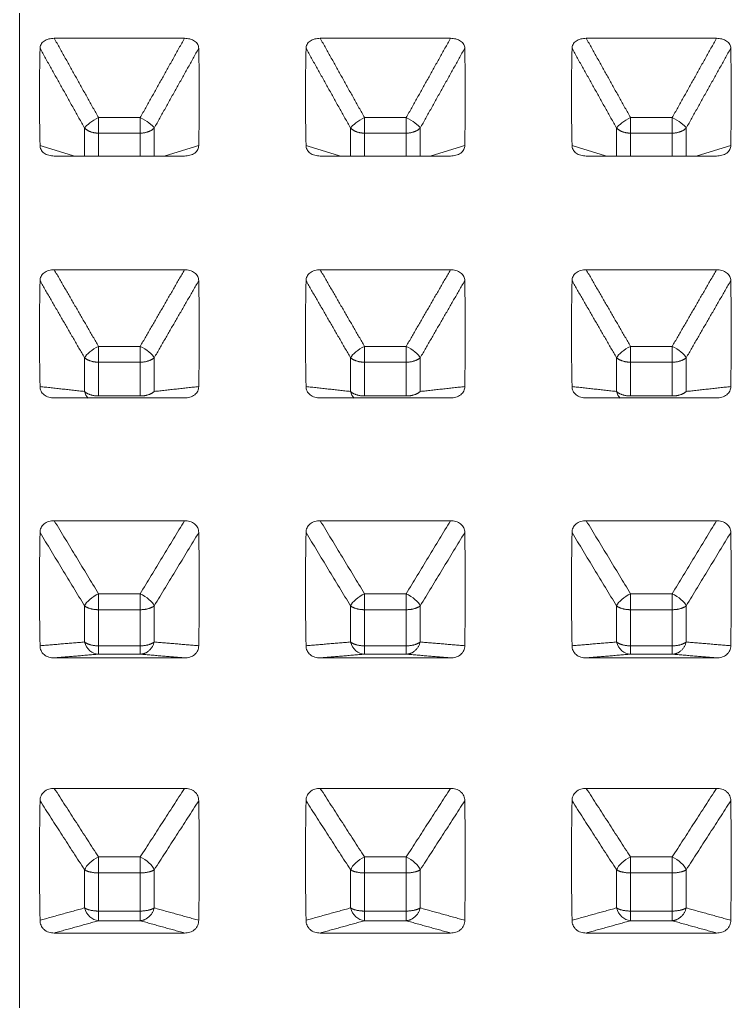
# Model space of a CAD drawing. Extents: x 2752 to 4118, y -1 to 999.
# Drawn here: x 3143.99 to 3148.27, y 531.58 to 537.48 of the extents above; entities that cross this region are included whole.
import ezdxf

# ---------------------------------------------------------------- set-up
doc = ezdxf.new("R2010")
doc.units = 0
doc.header["$LTSCALE"] = 10
doc.header["$MEASUREMENT"] = 0
doc.layers.add('1', color=7, linetype='CONTINUOUS')

msp = doc.modelspace()

# ---------------------------------------------------------------- linework, layer by layer
at = {"layer": '1', "color": 7, "linetype": 'Continuous', "lineweight": 13}
for p, q in [((3144.4655, 536.8014), (3144.7165, 536.8014)), ((3144.4655, 536.6638), (3144.4655, 536.8014)), ((3144.7165, 536.8014), (3144.7165, 536.6638)), ((3146.0655, 536.8014), (3146.3165, 536.8014)), ((3146.0655, 536.6638), (3146.0655, 536.8014)), ((3146.3165, 536.8014), (3146.3165, 536.6638)), ((3147.6655, 536.8014), (3147.9165, 536.8014)), ((3147.6655, 536.6638), (3147.6655, 536.8014)), ((3147.9165, 536.8014), (3147.9165, 536.6638)), ((3144.4655, 535.4242), (3144.7165, 535.4242)), ((3144.4655, 535.2212), (3144.4655, 535.4242)), ((3144.7165, 535.4242), (3144.7165, 535.2212)), ((3146.0655, 535.4242), (3146.3165, 535.4242)), ((3146.0655, 535.2212), (3146.0655, 535.4242)), ((3146.3165, 535.4242), (3146.3165, 535.2212)), ((3147.6655, 535.4242), (3147.9165, 535.4242)), ((3147.6655, 535.2212), (3147.6655, 535.4242)), ((3147.9165, 535.4242), (3147.9165, 535.2212)), ((3144.7165, 535.2212), (3144.4655, 535.2212)), ((3146.3165, 535.2212), (3146.0655, 535.2212)), ((3147.9165, 535.2212), (3147.6655, 535.2212)), ((3144.4655, 533.9363), (3144.7165, 533.9363)), ((3144.4655, 533.7189), (3144.4655, 533.9363)), ((3144.7165, 533.9363), (3144.7165, 533.7189)), ((3146.0655, 533.9363), (3146.3165, 533.9363)), ((3146.0655, 533.7189), (3146.0655, 533.9363)), ((3146.3165, 533.9363), (3146.3165, 533.7189)), ((3147.6655, 533.9363), (3147.9165, 533.9363)), ((3147.6655, 533.7189), (3147.6655, 533.9363)), ((3147.9165, 533.9363), (3147.9165, 533.7189)), ((3144.7165, 533.7189), (3144.4655, 533.7189)), ((3146.3165, 533.7189), (3146.0655, 533.7189)), ((3147.9165, 533.7189), (3147.6655, 533.7189)), ((3144.4655, 532.3539), (3144.7165, 532.3539)), ((3144.4655, 532.1246), (3144.4655, 532.3539)), ((3144.7165, 532.3539), (3144.7165, 532.1246)), ((3146.0655, 532.3539), (3146.3165, 532.3539)), ((3146.0655, 532.1246), (3146.0655, 532.3539)), ((3146.3165, 532.3539), (3146.3165, 532.1246)), ((3147.6655, 532.3539), (3147.9165, 532.3539)), ((3147.6655, 532.1246), (3147.6655, 532.3539)), ((3147.9165, 532.3539), (3147.9165, 532.1246)), ((3144.7165, 532.1246), (3144.4655, 532.1246)), ((3146.3165, 532.1246), (3146.0655, 532.1246)), ((3147.9165, 532.1246), (3147.6655, 532.1246))]:
    msp.add_line(p, q, dxfattribs=at)
at = {"layer": '1', "color": 7, "linetype": 'Continuous', "lineweight": 18}
for centre, major_axis, ratio, start_param, end_param in [((3144.4655, 536.8682), (-0.0873, -0.0488), 0.23381, 4.581732, 5.859514), ((3144.7165, 536.8682), (-0.0873, 0.0488), 0.23381, 3.565264, 4.843046), ((3146.0655, 536.8682), (-0.0873, -0.0488), 0.23381, 4.581732, 5.859514), ((3146.3165, 536.8682), (-0.0873, 0.0488), 0.23381, 3.565264, 4.843046), ((3147.6655, 536.8682), (-0.0873, -0.0488), 0.23381, 4.581732, 5.859514), ((3147.9165, 536.8682), (-0.0873, 0.0488), 0.23381, 3.565264, 4.843046), ((3144.4655, 535.483), (-0.0866, -0.0501), 0.321248, 4.527861, 5.805643), ((3144.7165, 535.483), (-0.0866, 0.0501), 0.321248, 3.619135, 4.896917), ((3146.0655, 535.483), (-0.0866, -0.0501), 0.321248, 4.527861, 5.805643), ((3146.3165, 535.483), (-0.0866, 0.0501), 0.321248, 3.619135, 4.896917), ((3147.6655, 535.483), (-0.0866, -0.0501), 0.321248, 4.527861, 5.805643), ((3147.9165, 535.483), (-0.0866, 0.0501), 0.321248, 3.619135, 4.896917), ((3144.4655, 535.2799), (-0.0109, -0.0994), 0.878815, 5.13081, 5.605786), ((3146.0655, 535.2799), (-0.0109, -0.0994), 0.878815, 5.13081, 5.605786), ((3147.6655, 535.2799), (-0.0109, -0.0994), 0.878815, 5.13081, 5.605786), ((3144.4655, 533.9863), (-0.0855, -0.0519), 0.405166, 4.470567, 5.748349), ((3144.7165, 533.9863), (-0.0855, 0.0519), 0.405166, 3.676429, 4.954211), ((3146.0655, 533.9863), (-0.0855, -0.0519), 0.405166, 4.470567, 5.748349), ((3146.3165, 533.9863), (-0.0855, 0.0519), 0.405166, 3.676429, 4.954211), ((3147.6655, 533.9863), (-0.0855, -0.0519), 0.405166, 4.470567, 5.748349), ((3147.9165, 533.9863), (-0.0855, 0.0519), 0.405166, 3.676429, 4.954211), ((3144.4655, 533.7689), (0.0084, -0.0996), 0.879461, 4.910747, 6.188529), ((3146.0655, 533.7689), (0.0084, -0.0996), 0.879461, 4.910747, 6.188529), ((3147.6655, 533.7689), (0.0084, -0.0996), 0.879461, 4.910747, 6.188529), ((3144.4655, 532.3946), (-0.084, -0.0542), 0.484645, 4.408532, 5.686314), ((3144.7165, 532.3946), (-0.084, 0.0542), 0.484645, 3.738464, 5.016246), ((3146.0655, 532.3946), (-0.084, -0.0542), 0.484645, 4.408532, 5.686314), ((3146.3165, 532.3946), (-0.084, 0.0542), 0.484645, 3.738464, 5.016246), ((3147.6655, 532.3946), (-0.084, -0.0542), 0.484645, 4.408532, 5.686314), ((3147.9165, 532.3946), (-0.084, 0.0542), 0.484645, 3.738464, 5.016246), ((3144.4655, 532.1653), (0.0267, -0.0964), 0.870471, 4.697522, 5.975303), ((3146.0655, 532.1653), (0.0267, -0.0964), 0.870471, 4.697522, 5.975303), ((3147.6655, 532.1653), (0.0267, -0.0964), 0.870471, 4.697522, 5.975303)]:
    msp.add_ellipse(centre, major_axis=major_axis, ratio=ratio, start_param=start_param, end_param=end_param, dxfattribs=at)
for points, degree in [([(3143.991, 542.8122), (3143.991, 525.3122)], 1), ([(3144.9828, 537.3714), (3144.1992, 537.3714)], 1), ([(3146.5828, 537.3714), (3145.7992, 537.3714)], 1), ([(3148.1828, 537.3714), (3147.3992, 537.3714)], 1), ([(3144.1136, 537.3111), (3144.1099, 537.1203), (3144.1099, 536.9255), (3144.1136, 536.7268)], 3), ([(3145.0684, 536.7268), (3145.0722, 536.9255), (3145.0722, 537.1203), (3145.0684, 537.3111)], 3), ([(3145.7136, 537.3111), (3145.7099, 537.1203), (3145.7099, 536.9255), (3145.7136, 536.7268)], 3), ([(3146.6684, 536.7268), (3146.6722, 536.9255), (3146.6722, 537.1203), (3146.6684, 537.3111)], 3), ([(3147.3136, 537.3111), (3147.3099, 537.1203), (3147.3099, 536.9255), (3147.3136, 536.7268)], 3), ([(3148.2684, 536.7268), (3148.2722, 536.9255), (3148.2722, 537.1203), (3148.2684, 537.3111)], 3), ([(3144.8604, 536.6638), (3145.0684, 536.7268)], 1), ([(3146.4604, 536.6638), (3146.6684, 536.7268)], 1), ([(3148.0604, 536.6638), (3148.2684, 536.7268)], 1), ([(3144.1992, 536.6638), (3144.9828, 536.6638)], 1), ([(3145.7992, 536.6638), (3146.5828, 536.6638)], 1), ([(3147.3992, 536.6638), (3148.1828, 536.6638)], 1), ([(3144.9828, 535.9797), (3144.1992, 535.9797)], 1), ([(3146.5828, 535.9797), (3145.7992, 535.9797)], 1), ([(3148.1828, 535.9797), (3147.3992, 535.9797)], 1), ([(3144.1136, 535.9139), (3144.1099, 535.7053), (3144.1099, 535.4932), (3144.1136, 535.2778)], 3), ([(3145.0684, 535.2778), (3145.0722, 535.4932), (3145.0722, 535.7053), (3145.0684, 535.9139)], 3), ([(3145.7136, 535.9139), (3145.7099, 535.7053), (3145.7099, 535.4932), (3145.7136, 535.2778)], 3), ([(3146.6684, 535.2778), (3146.6722, 535.4932), (3146.6722, 535.7053), (3146.6684, 535.9139)], 3), ([(3147.3136, 535.9139), (3147.3099, 535.7053), (3147.3099, 535.4932), (3147.3136, 535.2778)], 3), ([(3148.2684, 535.2778), (3148.2722, 535.4932), (3148.2722, 535.7053), (3148.2684, 535.9139)], 3), ([(3144.8008, 535.2483), (3145.0684, 535.2778)], 1), ([(3146.4008, 535.2483), (3146.6684, 535.2778)], 1), ([(3148.0008, 535.2483), (3148.2684, 535.2778)], 1), ([(3144.1992, 535.2094), (3144.9828, 535.2094)], 1), ([(3145.7992, 535.2094), (3146.5828, 535.2094)], 1), ([(3147.3992, 535.2094), (3148.1828, 535.2094)], 1), ([(3144.9828, 534.4712), (3144.1992, 534.4712)], 1), ([(3146.5828, 534.4712), (3145.7992, 534.4712)], 1), ([(3148.1828, 534.4712), (3147.3992, 534.4712)], 1), ([(3144.1136, 534.4004), (3144.1099, 534.1764), (3144.1099, 533.9494), (3144.1136, 533.7195)], 3), ([(3145.0684, 533.7195), (3145.0722, 533.9494), (3145.0722, 534.1764), (3145.0684, 534.4004)], 3), ([(3145.7136, 534.4004), (3145.7099, 534.1764), (3145.7099, 533.9494), (3145.7136, 533.7195)], 3), ([(3146.6684, 533.7195), (3146.6722, 533.9494), (3146.6722, 534.1764), (3146.6684, 534.4004)], 3), ([(3147.3136, 534.4004), (3147.3099, 534.1764), (3147.3099, 533.9494), (3147.3136, 533.7195)], 3), ([(3148.2684, 533.7195), (3148.2722, 533.9494), (3148.2722, 534.1764), (3148.2684, 534.4004)], 3), ([(3144.8008, 533.7421), (3145.0684, 533.7195)], 1), ([(3146.4008, 533.7421), (3146.6684, 533.7195)], 1), ([(3148.0008, 533.7421), (3148.2684, 533.7195)], 1), ([(3144.4656, 533.669), (3144.1992, 533.6466)], 1), ([(3144.7164, 533.669), (3144.9828, 533.6466)], 1), ([(3146.0656, 533.669), (3145.7992, 533.6466)], 1), ([(3146.3164, 533.669), (3146.5828, 533.6466)], 1), ([(3147.6656, 533.669), (3147.3992, 533.6466)], 1), ([(3147.9164, 533.669), (3148.1828, 533.6466)], 1), ([(3144.1992, 533.6466), (3144.9828, 533.6466)], 1), ([(3145.7992, 533.6466), (3146.5828, 533.6466)], 1), ([(3147.3992, 533.6466), (3148.1828, 533.6466)], 1), ([(3144.9828, 532.8623), (3144.1992, 532.8623)], 1), ([(3146.5828, 532.8623), (3145.7992, 532.8623)], 1), ([(3148.1828, 532.8623), (3147.3992, 532.8623)], 1), ([(3144.1136, 532.7874), (3144.1099, 532.5504), (3144.1099, 532.3109), (3144.1136, 532.0691)], 3), ([(3145.0684, 532.0691), (3145.0722, 532.3109), (3145.0722, 532.5504), (3145.0684, 532.7874)], 3), ([(3145.7136, 532.7874), (3145.7099, 532.5504), (3145.7099, 532.3109), (3145.7136, 532.0691)], 3), ([(3146.6684, 532.0691), (3146.6722, 532.3109), (3146.6722, 532.5504), (3146.6684, 532.7874)], 3), ([(3147.3136, 532.7874), (3147.3099, 532.5504), (3147.3099, 532.3109), (3147.3136, 532.0691)], 3), ([(3148.2684, 532.0691), (3148.2722, 532.3109), (3148.2722, 532.5504), (3148.2684, 532.7874)], 3), ([(3144.8008, 532.1434), (3145.0684, 532.0691)], 1), ([(3146.4008, 532.1434), (3146.6684, 532.0691)], 1), ([(3148.0008, 532.1434), (3148.2684, 532.0691)], 1), ([(3144.4656, 532.0664), (3144.1992, 531.9925)], 1), ([(3144.7164, 532.0664), (3144.9828, 531.9925)], 1), ([(3146.0656, 532.0664), (3145.7992, 531.9925)], 1), ([(3146.3164, 532.0664), (3146.5828, 531.9925)], 1), ([(3147.6656, 532.0664), (3147.3992, 531.9925)], 1), ([(3147.9164, 532.0664), (3148.1828, 531.9925)], 1), ([(3144.1992, 531.9925), (3144.9828, 531.9925)], 1), ([(3145.7992, 531.9925), (3146.5828, 531.9925)], 1), ([(3147.3992, 531.9925), (3148.1828, 531.9925)], 1)]:
    msp.add_open_spline(points, degree=degree, dxfattribs=at)
for points in [[(3144.1136, 537.3111), (3144.1137, 537.3152), (3144.1142, 537.3192), (3144.1163, 537.3272), (3144.1178, 537.3311), (3144.1218, 537.3386), (3144.1244, 537.3422), (3144.1305, 537.3489), (3144.1341, 537.3521), (3144.1421, 537.3577), (3144.1465, 537.3601), (3144.156, 537.3643), (3144.1611, 537.3661), (3144.1716, 537.3688), (3144.177, 537.3698), (3144.188, 537.3711), (3144.1936, 537.3714), (3144.1992, 537.3714)], [(3144.9828, 537.3714), (3144.9884, 537.3714), (3144.994, 537.3711), (3145.0049, 537.3698), (3145.0103, 537.3688), (3145.0209, 537.3661), (3145.0259, 537.3644), (3145.0353, 537.3602), (3145.0398, 537.3577), (3145.0478, 537.3522), (3145.0514, 537.3491), (3145.0575, 537.3424), (3145.0601, 537.3387), (3145.0642, 537.3312), (3145.0657, 537.3273), (3145.0678, 537.3193), (3145.0683, 537.3152), (3145.0684, 537.3111)], [(3145.7136, 537.3111), (3145.7137, 537.3152), (3145.7142, 537.3192), (3145.7163, 537.3272), (3145.7178, 537.3311), (3145.7218, 537.3386), (3145.7244, 537.3422), (3145.7305, 537.3489), (3145.7341, 537.3521), (3145.7421, 537.3577), (3145.7465, 537.3601), (3145.756, 537.3643), (3145.7611, 537.3661), (3145.7716, 537.3688), (3145.777, 537.3698), (3145.788, 537.3711), (3145.7936, 537.3714), (3145.7992, 537.3714)], [(3146.5828, 537.3714), (3146.5884, 537.3714), (3146.594, 537.3711), (3146.6049, 537.3698), (3146.6103, 537.3688), (3146.6209, 537.3661), (3146.6259, 537.3644), (3146.6353, 537.3602), (3146.6398, 537.3577), (3146.6478, 537.3522), (3146.6514, 537.3491), (3146.6575, 537.3424), (3146.6601, 537.3387), (3146.6642, 537.3312), (3146.6657, 537.3273), (3146.6678, 537.3193), (3146.6683, 537.3152), (3146.6684, 537.3111)], [(3147.3136, 537.3111), (3147.3137, 537.3152), (3147.3142, 537.3192), (3147.3163, 537.3272), (3147.3178, 537.3311), (3147.3218, 537.3386), (3147.3244, 537.3422), (3147.3305, 537.3489), (3147.3341, 537.3521), (3147.3421, 537.3577), (3147.3465, 537.3601), (3147.356, 537.3643), (3147.3611, 537.3661), (3147.3716, 537.3688), (3147.377, 537.3698), (3147.388, 537.3711), (3147.3936, 537.3714), (3147.3992, 537.3714)], [(3148.1828, 537.3714), (3148.1884, 537.3714), (3148.194, 537.3711), (3148.2049, 537.3698), (3148.2103, 537.3688), (3148.2209, 537.3661), (3148.2259, 537.3644), (3148.2353, 537.3602), (3148.2398, 537.3577), (3148.2478, 537.3522), (3148.2514, 537.3491), (3148.2575, 537.3424), (3148.2601, 537.3387), (3148.2642, 537.3312), (3148.2657, 537.3273), (3148.2678, 537.3193), (3148.2683, 537.3152), (3148.2684, 537.3111)], [(3144.1992, 536.6638), (3144.1936, 536.6638), (3144.1881, 536.6641), (3144.1771, 536.6655), (3144.1717, 536.6665), (3144.1612, 536.6694), (3144.1562, 536.6712), (3144.1467, 536.6755), (3144.1422, 536.6781), (3144.1342, 536.684), (3144.1307, 536.6872), (3144.1245, 536.6943), (3144.1219, 536.6981), (3144.1178, 536.7059), (3144.1163, 536.71), (3144.1142, 536.7184), (3144.1137, 536.7226), (3144.1136, 536.7268)], [(3145.0684, 536.7268), (3145.0683, 536.7226), (3145.0678, 536.7184), (3145.0658, 536.7101), (3145.0643, 536.706), (3145.0602, 536.6981), (3145.0577, 536.6944), (3145.0516, 536.6874), (3145.0479, 536.6841), (3145.0399, 536.6782), (3145.0355, 536.6757), (3145.026, 536.6712), (3145.0209, 536.6694), (3145.0105, 536.6666), (3145.005, 536.6655), (3144.994, 536.6641), (3144.9884, 536.6638), (3144.9828, 536.6638)], [(3145.7992, 536.6638), (3145.7936, 536.6638), (3145.7881, 536.6641), (3145.7771, 536.6655), (3145.7717, 536.6665), (3145.7612, 536.6694), (3145.7562, 536.6712), (3145.7467, 536.6755), (3145.7422, 536.6781), (3145.7342, 536.684), (3145.7307, 536.6872), (3145.7245, 536.6943), (3145.7219, 536.6981), (3145.7178, 536.7059), (3145.7163, 536.71), (3145.7142, 536.7184), (3145.7137, 536.7226), (3145.7136, 536.7268)], [(3146.6684, 536.7268), (3146.6683, 536.7226), (3146.6678, 536.7184), (3146.6658, 536.7101), (3146.6643, 536.706), (3146.6602, 536.6981), (3146.6577, 536.6944), (3146.6516, 536.6874), (3146.6479, 536.6841), (3146.6399, 536.6782), (3146.6355, 536.6757), (3146.626, 536.6712), (3146.6209, 536.6694), (3146.6105, 536.6666), (3146.605, 536.6655), (3146.594, 536.6641), (3146.5884, 536.6638), (3146.5828, 536.6638)], [(3147.3992, 536.6638), (3147.3936, 536.6638), (3147.3881, 536.6641), (3147.3771, 536.6655), (3147.3717, 536.6665), (3147.3612, 536.6694), (3147.3562, 536.6712), (3147.3467, 536.6755), (3147.3422, 536.6781), (3147.3342, 536.684), (3147.3307, 536.6872), (3147.3245, 536.6943), (3147.3219, 536.6981), (3147.3178, 536.7059), (3147.3163, 536.71), (3147.3142, 536.7184), (3147.3137, 536.7226), (3147.3136, 536.7268)], [(3148.2684, 536.7268), (3148.2683, 536.7226), (3148.2678, 536.7184), (3148.2658, 536.7101), (3148.2643, 536.706), (3148.2602, 536.6981), (3148.2577, 536.6944), (3148.2516, 536.6874), (3148.2479, 536.6841), (3148.2399, 536.6782), (3148.2355, 536.6757), (3148.226, 536.6712), (3148.2209, 536.6694), (3148.2105, 536.6666), (3148.205, 536.6655), (3148.194, 536.6641), (3148.1884, 536.6638), (3148.1828, 536.6638)], [(3144.1136, 535.9139), (3144.1137, 535.9183), (3144.1142, 535.9227), (3144.1163, 535.9314), (3144.1178, 535.9357), (3144.1218, 535.9439), (3144.1244, 535.9478), (3144.1305, 535.9551), (3144.1341, 535.9586), (3144.1421, 535.9647), (3144.1465, 535.9674), (3144.156, 535.972), (3144.1611, 535.9739), (3144.1716, 535.9769), (3144.177, 535.978), (3144.188, 535.9794), (3144.1936, 535.9797), (3144.1992, 535.9797)], [(3144.9828, 535.9797), (3144.9884, 535.9797), (3144.994, 535.9794), (3145.0049, 535.978), (3145.0103, 535.9769), (3145.0209, 535.9739), (3145.0259, 535.9721), (3145.0353, 535.9675), (3145.0398, 535.9648), (3145.0478, 535.9587), (3145.0514, 535.9553), (3145.0575, 535.948), (3145.0601, 535.944), (3145.0642, 535.9358), (3145.0657, 535.9315), (3145.0678, 535.9227), (3145.0683, 535.9183), (3145.0684, 535.9139)], [(3145.7136, 535.9139), (3145.7137, 535.9183), (3145.7142, 535.9227), (3145.7163, 535.9314), (3145.7178, 535.9357), (3145.7218, 535.9439), (3145.7244, 535.9478), (3145.7305, 535.9551), (3145.7341, 535.9586), (3145.7421, 535.9647), (3145.7465, 535.9674), (3145.756, 535.972), (3145.7611, 535.9739), (3145.7716, 535.9769), (3145.777, 535.978), (3145.788, 535.9794), (3145.7936, 535.9797), (3145.7992, 535.9797)], [(3146.5828, 535.9797), (3146.5884, 535.9797), (3146.594, 535.9794), (3146.6049, 535.978), (3146.6103, 535.9769), (3146.6209, 535.9739), (3146.6259, 535.9721), (3146.6353, 535.9675), (3146.6398, 535.9648), (3146.6478, 535.9587), (3146.6514, 535.9553), (3146.6575, 535.948), (3146.6601, 535.944), (3146.6642, 535.9358), (3146.6657, 535.9315), (3146.6678, 535.9227), (3146.6683, 535.9183), (3146.6684, 535.9139)], [(3147.3136, 535.9139), (3147.3137, 535.9183), (3147.3142, 535.9227), (3147.3163, 535.9314), (3147.3178, 535.9357), (3147.3218, 535.9439), (3147.3244, 535.9478), (3147.3305, 535.9551), (3147.3341, 535.9586), (3147.3421, 535.9647), (3147.3465, 535.9674), (3147.356, 535.972), (3147.3611, 535.9739), (3147.3716, 535.9769), (3147.377, 535.978), (3147.388, 535.9794), (3147.3936, 535.9797), (3147.3992, 535.9797)], [(3148.1828, 535.9797), (3148.1884, 535.9797), (3148.194, 535.9794), (3148.2049, 535.978), (3148.2103, 535.9769), (3148.2209, 535.9739), (3148.2259, 535.9721), (3148.2353, 535.9675), (3148.2398, 535.9648), (3148.2478, 535.9587), (3148.2514, 535.9553), (3148.2575, 535.948), (3148.2601, 535.944), (3148.2642, 535.9358), (3148.2657, 535.9315), (3148.2678, 535.9227), (3148.2683, 535.9183), (3148.2684, 535.9139)], [(3144.1992, 535.2094), (3144.1936, 535.2094), (3144.1881, 535.2098), (3144.1771, 535.2113), (3144.1717, 535.2124), (3144.1612, 535.2155), (3144.1562, 535.2174), (3144.1467, 535.2221), (3144.1422, 535.225), (3144.1342, 535.2313), (3144.1307, 535.2348), (3144.1245, 535.2424), (3144.1219, 535.2466), (3144.1178, 535.2551), (3144.1163, 535.2595), (3144.1142, 535.2686), (3144.1137, 535.2731), (3144.1136, 535.2778)], [(3145.0684, 535.2778), (3145.0683, 535.2731), (3145.0678, 535.2686), (3145.0658, 535.2596), (3145.0643, 535.2552), (3145.0602, 535.2466), (3145.0577, 535.2426), (3145.0516, 535.235), (3145.0479, 535.2314), (3145.0399, 535.2251), (3145.0355, 535.2223), (3145.026, 535.2175), (3145.0209, 535.2155), (3145.0105, 535.2124), (3145.005, 535.2113), (3144.994, 535.2098), (3144.9884, 535.2094), (3144.9828, 535.2094)], [(3145.7992, 535.2094), (3145.7936, 535.2094), (3145.7881, 535.2098), (3145.7771, 535.2113), (3145.7717, 535.2124), (3145.7612, 535.2155), (3145.7562, 535.2174), (3145.7467, 535.2221), (3145.7422, 535.225), (3145.7342, 535.2313), (3145.7307, 535.2348), (3145.7245, 535.2424), (3145.7219, 535.2466), (3145.7178, 535.2551), (3145.7163, 535.2595), (3145.7142, 535.2686), (3145.7137, 535.2731), (3145.7136, 535.2778)], [(3146.6684, 535.2778), (3146.6683, 535.2731), (3146.6678, 535.2686), (3146.6658, 535.2596), (3146.6643, 535.2552), (3146.6602, 535.2466), (3146.6577, 535.2426), (3146.6516, 535.235), (3146.6479, 535.2314), (3146.6399, 535.2251), (3146.6355, 535.2223), (3146.626, 535.2175), (3146.6209, 535.2155), (3146.6105, 535.2124), (3146.605, 535.2113), (3146.594, 535.2098), (3146.5884, 535.2094), (3146.5828, 535.2094)], [(3147.3992, 535.2094), (3147.3936, 535.2094), (3147.3881, 535.2098), (3147.3771, 535.2113), (3147.3717, 535.2124), (3147.3612, 535.2155), (3147.3562, 535.2174), (3147.3467, 535.2221), (3147.3422, 535.225), (3147.3342, 535.2313), (3147.3307, 535.2348), (3147.3245, 535.2424), (3147.3219, 535.2466), (3147.3178, 535.2551), (3147.3163, 535.2595), (3147.3142, 535.2686), (3147.3137, 535.2731), (3147.3136, 535.2778)], [(3148.2684, 535.2778), (3148.2683, 535.2731), (3148.2678, 535.2686), (3148.2658, 535.2596), (3148.2643, 535.2552), (3148.2602, 535.2466), (3148.2577, 535.2426), (3148.2516, 535.235), (3148.2479, 535.2314), (3148.2399, 535.2251), (3148.2355, 535.2223), (3148.226, 535.2175), (3148.2209, 535.2155), (3148.2105, 535.2124), (3148.205, 535.2113), (3148.194, 535.2098), (3148.1884, 535.2094), (3148.1828, 535.2094)], [(3144.1136, 534.4004), (3144.1137, 534.4052), (3144.1142, 534.4099), (3144.1163, 534.4192), (3144.1178, 534.4239), (3144.1218, 534.4327), (3144.1244, 534.4369), (3144.1305, 534.4448), (3144.1341, 534.4485), (3144.1421, 534.4551), (3144.1465, 534.4579), (3144.156, 534.4629), (3144.1611, 534.4649), (3144.1716, 534.4681), (3144.177, 534.4693), (3144.188, 534.4709), (3144.1936, 534.4712), (3144.1992, 534.4712)], [(3144.9828, 534.4712), (3144.9884, 534.4712), (3144.994, 534.4709), (3145.0049, 534.4693), (3145.0103, 534.4682), (3145.0209, 534.465), (3145.0259, 534.463), (3145.0353, 534.4581), (3145.0398, 534.4552), (3145.0478, 534.4486), (3145.0514, 534.445), (3145.0575, 534.4371), (3145.0601, 534.4328), (3145.0642, 534.424), (3145.0657, 534.4194), (3145.0678, 534.41), (3145.0683, 534.4052), (3145.0684, 534.4004)], [(3145.7136, 534.4004), (3145.7137, 534.4052), (3145.7142, 534.4099), (3145.7163, 534.4192), (3145.7178, 534.4239), (3145.7218, 534.4327), (3145.7244, 534.4369), (3145.7305, 534.4448), (3145.7341, 534.4485), (3145.7421, 534.4551), (3145.7465, 534.4579), (3145.756, 534.4629), (3145.7611, 534.4649), (3145.7716, 534.4681), (3145.777, 534.4693), (3145.788, 534.4709), (3145.7936, 534.4712), (3145.7992, 534.4712)], [(3146.5828, 534.4712), (3146.5884, 534.4712), (3146.594, 534.4709), (3146.6049, 534.4693), (3146.6103, 534.4682), (3146.6209, 534.465), (3146.6259, 534.463), (3146.6353, 534.4581), (3146.6398, 534.4552), (3146.6478, 534.4486), (3146.6514, 534.445), (3146.6575, 534.4371), (3146.6601, 534.4328), (3146.6642, 534.424), (3146.6657, 534.4194), (3146.6678, 534.41), (3146.6683, 534.4052), (3146.6684, 534.4004)], [(3147.3136, 534.4004), (3147.3137, 534.4052), (3147.3142, 534.4099), (3147.3163, 534.4192), (3147.3178, 534.4239), (3147.3218, 534.4327), (3147.3244, 534.4369), (3147.3305, 534.4448), (3147.3341, 534.4485), (3147.3421, 534.4551), (3147.3465, 534.4579), (3147.356, 534.4629), (3147.3611, 534.4649), (3147.3716, 534.4681), (3147.377, 534.4693), (3147.388, 534.4709), (3147.3936, 534.4712), (3147.3992, 534.4712)], [(3148.1828, 534.4712), (3148.1884, 534.4712), (3148.194, 534.4709), (3148.2049, 534.4693), (3148.2103, 534.4682), (3148.2209, 534.465), (3148.2259, 534.463), (3148.2353, 534.4581), (3148.2398, 534.4552), (3148.2478, 534.4486), (3148.2514, 534.445), (3148.2575, 534.4371), (3148.2601, 534.4328), (3148.2642, 534.424), (3148.2657, 534.4194), (3148.2678, 534.41), (3148.2683, 534.4052), (3148.2684, 534.4004)], [(3144.1992, 533.6466), (3144.1936, 533.6466), (3144.1881, 533.647), (3144.1771, 533.6486), (3144.1717, 533.6498), (3144.1612, 533.6531), (3144.1562, 533.6551), (3144.1467, 533.6602), (3144.1422, 533.6632), (3144.1342, 533.67), (3144.1307, 533.6737), (3144.1245, 533.6818), (3144.1219, 533.6862), (3144.1178, 533.6953), (3144.1163, 533.7), (3144.1142, 533.7097), (3144.1137, 533.7146), (3144.1136, 533.7195)], [(3145.0684, 533.7195), (3145.0683, 533.7146), (3145.0678, 533.7097), (3145.0658, 533.7002), (3145.0643, 533.6954), (3145.0602, 533.6863), (3145.0577, 533.682), (3145.0516, 533.6739), (3145.0479, 533.6701), (3145.0399, 533.6633), (3145.0355, 533.6603), (3145.026, 533.6552), (3145.0209, 533.6531), (3145.0105, 533.6498), (3145.005, 533.6486), (3144.994, 533.647), (3144.9884, 533.6466), (3144.9828, 533.6466)], [(3145.7992, 533.6466), (3145.7936, 533.6466), (3145.7881, 533.647), (3145.7771, 533.6486), (3145.7717, 533.6498), (3145.7612, 533.6531), (3145.7562, 533.6551), (3145.7467, 533.6602), (3145.7422, 533.6632), (3145.7342, 533.67), (3145.7307, 533.6737), (3145.7245, 533.6818), (3145.7219, 533.6862), (3145.7178, 533.6953), (3145.7163, 533.7), (3145.7142, 533.7097), (3145.7137, 533.7146), (3145.7136, 533.7195)], [(3146.6684, 533.7195), (3146.6683, 533.7146), (3146.6678, 533.7097), (3146.6658, 533.7002), (3146.6643, 533.6954), (3146.6602, 533.6863), (3146.6577, 533.682), (3146.6516, 533.6739), (3146.6479, 533.6701), (3146.6399, 533.6633), (3146.6355, 533.6603), (3146.626, 533.6552), (3146.6209, 533.6531), (3146.6105, 533.6498), (3146.605, 533.6486), (3146.594, 533.647), (3146.5884, 533.6466), (3146.5828, 533.6466)], [(3147.3992, 533.6466), (3147.3936, 533.6466), (3147.3881, 533.647), (3147.3771, 533.6486), (3147.3717, 533.6498), (3147.3612, 533.6531), (3147.3562, 533.6551), (3147.3467, 533.6602), (3147.3422, 533.6632), (3147.3342, 533.67), (3147.3307, 533.6737), (3147.3245, 533.6818), (3147.3219, 533.6862), (3147.3178, 533.6953), (3147.3163, 533.7), (3147.3142, 533.7097), (3147.3137, 533.7146), (3147.3136, 533.7195)], [(3148.2684, 533.7195), (3148.2683, 533.7146), (3148.2678, 533.7097), (3148.2658, 533.7002), (3148.2643, 533.6954), (3148.2602, 533.6863), (3148.2577, 533.682), (3148.2516, 533.6739), (3148.2479, 533.6701), (3148.2399, 533.6633), (3148.2355, 533.6603), (3148.226, 533.6552), (3148.2209, 533.6531), (3148.2105, 533.6498), (3148.205, 533.6486), (3148.194, 533.647), (3148.1884, 533.6466), (3148.1828, 533.6466)], [(3144.1136, 532.7874), (3144.1137, 532.7925), (3144.1142, 532.7975), (3144.1163, 532.8073), (3144.1178, 532.8122), (3144.1218, 532.8216), (3144.1244, 532.826), (3144.1305, 532.8343), (3144.1341, 532.8383), (3144.1421, 532.8452), (3144.1465, 532.8483), (3144.156, 532.8535), (3144.1611, 532.8557), (3144.1716, 532.8591), (3144.177, 532.8603), (3144.188, 532.8619), (3144.1936, 532.8623), (3144.1992, 532.8623)], [(3144.9828, 532.8623), (3144.9884, 532.8623), (3144.994, 532.8619), (3145.0049, 532.8603), (3145.0103, 532.8591), (3145.0209, 532.8557), (3145.0259, 532.8536), (3145.0353, 532.8484), (3145.0398, 532.8453), (3145.0478, 532.8384), (3145.0514, 532.8346), (3145.0575, 532.8262), (3145.0601, 532.8217), (3145.0642, 532.8123), (3145.0657, 532.8075), (3145.0678, 532.7975), (3145.0683, 532.7925), (3145.0684, 532.7874)], [(3145.7136, 532.7874), (3145.7137, 532.7925), (3145.7142, 532.7975), (3145.7163, 532.8073), (3145.7178, 532.8122), (3145.7218, 532.8216), (3145.7244, 532.826), (3145.7305, 532.8343), (3145.7341, 532.8383), (3145.7421, 532.8452), (3145.7465, 532.8483), (3145.756, 532.8535), (3145.7611, 532.8557), (3145.7716, 532.8591), (3145.777, 532.8603), (3145.788, 532.8619), (3145.7936, 532.8623), (3145.7992, 532.8623)], [(3146.5828, 532.8623), (3146.5884, 532.8623), (3146.594, 532.8619), (3146.6049, 532.8603), (3146.6103, 532.8591), (3146.6209, 532.8557), (3146.6259, 532.8536), (3146.6353, 532.8484), (3146.6398, 532.8453), (3146.6478, 532.8384), (3146.6514, 532.8346), (3146.6575, 532.8262), (3146.6601, 532.8217), (3146.6642, 532.8123), (3146.6657, 532.8075), (3146.6678, 532.7975), (3146.6683, 532.7925), (3146.6684, 532.7874)], [(3147.3136, 532.7874), (3147.3137, 532.7925), (3147.3142, 532.7975), (3147.3163, 532.8073), (3147.3178, 532.8122), (3147.3218, 532.8216), (3147.3244, 532.826), (3147.3305, 532.8343), (3147.3341, 532.8383), (3147.3421, 532.8452), (3147.3465, 532.8483), (3147.356, 532.8535), (3147.3611, 532.8557), (3147.3716, 532.8591), (3147.377, 532.8603), (3147.388, 532.8619), (3147.3936, 532.8623), (3147.3992, 532.8623)], [(3148.1828, 532.8623), (3148.1884, 532.8623), (3148.194, 532.8619), (3148.2049, 532.8603), (3148.2103, 532.8591), (3148.2209, 532.8557), (3148.2259, 532.8536), (3148.2353, 532.8484), (3148.2398, 532.8453), (3148.2478, 532.8384), (3148.2514, 532.8346), (3148.2575, 532.8262), (3148.2601, 532.8217), (3148.2642, 532.8123), (3148.2657, 532.8075), (3148.2678, 532.7975), (3148.2683, 532.7925), (3148.2684, 532.7874)], [(3144.1992, 531.9925), (3144.1936, 531.9925), (3144.1881, 531.9929), (3144.1771, 531.9945), (3144.1717, 531.9958), (3144.1612, 531.9993), (3144.1562, 532.0014), (3144.1467, 532.0067), (3144.1422, 532.0099), (3144.1342, 532.017), (3144.1307, 532.0209), (3144.1245, 532.0295), (3144.1219, 532.0341), (3144.1178, 532.0437), (3144.1163, 532.0486), (3144.1142, 532.0588), (3144.1137, 532.0639), (3144.1136, 532.0691)], [(3145.0684, 532.0691), (3145.0683, 532.0639), (3145.0678, 532.0588), (3145.0658, 532.0488), (3145.0643, 532.0438), (3145.0602, 532.0342), (3145.0577, 532.0297), (3145.0516, 532.0212), (3145.0479, 532.0171), (3145.0399, 532.01), (3145.0355, 532.0069), (3145.026, 532.0015), (3145.0209, 531.9993), (3145.0105, 531.9958), (3145.005, 531.9946), (3144.994, 531.9929), (3144.9884, 531.9925), (3144.9828, 531.9925)], [(3145.7992, 531.9925), (3145.7936, 531.9925), (3145.7881, 531.9929), (3145.7771, 531.9945), (3145.7717, 531.9958), (3145.7612, 531.9993), (3145.7562, 532.0014), (3145.7467, 532.0067), (3145.7422, 532.0099), (3145.7342, 532.017), (3145.7307, 532.0209), (3145.7245, 532.0295), (3145.7219, 532.0341), (3145.7178, 532.0437), (3145.7163, 532.0486), (3145.7142, 532.0588), (3145.7137, 532.0639), (3145.7136, 532.0691)], [(3146.6684, 532.0691), (3146.6683, 532.0639), (3146.6678, 532.0588), (3146.6658, 532.0488), (3146.6643, 532.0438), (3146.6602, 532.0342), (3146.6577, 532.0297), (3146.6516, 532.0212), (3146.6479, 532.0171), (3146.6399, 532.01), (3146.6355, 532.0069), (3146.626, 532.0015), (3146.6209, 531.9993), (3146.6105, 531.9958), (3146.605, 531.9946), (3146.594, 531.9929), (3146.5884, 531.9925), (3146.5828, 531.9925)], [(3147.3992, 531.9925), (3147.3936, 531.9925), (3147.3881, 531.9929), (3147.3771, 531.9945), (3147.3717, 531.9958), (3147.3612, 531.9993), (3147.3562, 532.0014), (3147.3467, 532.0067), (3147.3422, 532.0099), (3147.3342, 532.017), (3147.3307, 532.0209), (3147.3245, 532.0295), (3147.3219, 532.0341), (3147.3178, 532.0437), (3147.3163, 532.0486), (3147.3142, 532.0588), (3147.3137, 532.0639), (3147.3136, 532.0691)], [(3148.2684, 532.0691), (3148.2683, 532.0639), (3148.2678, 532.0588), (3148.2658, 532.0488), (3148.2643, 532.0438), (3148.2602, 532.0342), (3148.2577, 532.0297), (3148.2516, 532.0212), (3148.2479, 532.0171), (3148.2399, 532.01), (3148.2355, 532.0069), (3148.226, 532.0015), (3148.2209, 531.9993), (3148.2105, 531.9958), (3148.205, 531.9946), (3148.194, 531.9929), (3148.1884, 531.9925), (3148.1828, 531.9925)]]:
    msp.add_open_spline(points, degree=3, knots=[0, 0, 0, 0, 0.125, 0.125, 0.25, 0.25, 0.375, 0.375, 0.5, 0.5, 0.625, 0.625, 0.75, 0.75, 0.875, 0.875, 1, 1, 1, 1], dxfattribs=at)
at = {"layer": '1', "color": 7, "linetype": 'Continuous', "lineweight": 13}
for points in [[(3144.4656, 536.8948), (3144.1992, 537.3714)], [(3144.7164, 536.8948), (3144.9828, 537.3714)], [(3146.0656, 536.8948), (3145.7992, 537.3714)], [(3146.3164, 536.8948), (3146.5828, 537.3714)], [(3147.6656, 536.8948), (3147.3992, 537.3714)], [(3147.9164, 536.8948), (3148.1828, 537.3714)], [(3144.3813, 536.8322), (3144.1136, 537.3111)], [(3144.8008, 536.8322), (3145.0684, 537.3111)], [(3145.9813, 536.8322), (3145.7136, 537.3111)], [(3146.4008, 536.8322), (3146.6684, 537.3111)], [(3147.5813, 536.8322), (3147.3136, 537.3111)], [(3148.0008, 536.8322), (3148.2684, 537.3111)], [(3144.4656, 536.8948), (3144.7164, 536.8948)], [(3146.0656, 536.8948), (3146.3164, 536.8948)], [(3147.6656, 536.8948), (3147.9164, 536.8948)], [(3144.3813, 536.6638), (3144.3813, 536.8322)], [(3144.8008, 536.8322), (3144.8008, 536.6638)], [(3145.9813, 536.6638), (3145.9813, 536.8322)], [(3146.4008, 536.8322), (3146.4008, 536.6638)], [(3147.5813, 536.6638), (3147.5813, 536.8322)], [(3148.0008, 536.8322), (3148.0008, 536.6638)], [(3144.3216, 536.6638), (3144.1136, 536.7268)], [(3145.9216, 536.6638), (3145.7136, 536.7268)], [(3147.5216, 536.6638), (3147.3136, 536.7268)], [(3144.4656, 535.5195), (3144.1992, 535.9797)], [(3144.7164, 535.5195), (3144.9828, 535.9797)], [(3146.0656, 535.5195), (3145.7992, 535.9797)], [(3146.3164, 535.5195), (3146.5828, 535.9797)], [(3147.6656, 535.5195), (3147.3992, 535.9797)], [(3147.9164, 535.5195), (3148.1828, 535.9797)], [(3144.3813, 535.4513), (3144.1136, 535.9139)], [(3144.8008, 535.4513), (3145.0684, 535.9139)], [(3145.9813, 535.4513), (3145.7136, 535.9139)], [(3146.4008, 535.4513), (3146.6684, 535.9139)], [(3147.5813, 535.4513), (3147.3136, 535.9139)], [(3148.0008, 535.4513), (3148.2684, 535.9139)], [(3144.4656, 535.5195), (3144.7164, 535.5195)], [(3146.0656, 535.5195), (3146.3164, 535.5195)], [(3147.6656, 535.5195), (3147.9164, 535.5195)], [(3144.3813, 535.2483), (3144.3813, 535.4513)], [(3144.8008, 535.4513), (3144.8008, 535.2483)], [(3145.9813, 535.2483), (3145.9813, 535.4513)], [(3146.4008, 535.4513), (3146.4008, 535.2483)], [(3147.5813, 535.2483), (3147.5813, 535.4513)], [(3148.0008, 535.4513), (3148.0008, 535.2483)], [(3144.3813, 535.2483), (3144.1136, 535.2778)], [(3145.9813, 535.2483), (3145.7136, 535.2778)], [(3147.5813, 535.2483), (3147.3136, 535.2778)], [(3144.4656, 534.0323), (3144.1992, 534.4712)], [(3144.7164, 534.0323), (3144.9828, 534.4712)], [(3146.0656, 534.0323), (3145.7992, 534.4712)], [(3146.3164, 534.0323), (3146.5828, 534.4712)], [(3147.6656, 534.0323), (3147.3992, 534.4712)], [(3147.9164, 534.0323), (3148.1828, 534.4712)], [(3144.3813, 533.9593), (3144.1136, 534.4004)], [(3144.8008, 533.9593), (3145.0684, 534.4004)], [(3145.9813, 533.9593), (3145.7136, 534.4004)], [(3146.4008, 533.9593), (3146.6684, 534.4004)], [(3147.5813, 533.9593), (3147.3136, 534.4004)], [(3148.0008, 533.9593), (3148.2684, 534.4004)], [(3144.4656, 534.0323), (3144.7164, 534.0323)], [(3146.0656, 534.0323), (3146.3164, 534.0323)], [(3147.6656, 534.0323), (3147.9164, 534.0323)], [(3144.3813, 533.7421), (3144.3813, 533.9593)], [(3144.8008, 533.9593), (3144.8008, 533.7421)], [(3145.9813, 533.7421), (3145.9813, 533.9593)], [(3146.4008, 533.9593), (3146.4008, 533.7421)], [(3147.5813, 533.7421), (3147.5813, 533.9593)], [(3148.0008, 533.9593), (3148.0008, 533.7421)], [(3144.3813, 533.7421), (3144.1136, 533.7195)], [(3145.9813, 533.7421), (3145.7136, 533.7195)], [(3147.5813, 533.7421), (3147.3136, 533.7195)], [(3144.7164, 533.669), (3144.4656, 533.669)], [(3146.3164, 533.669), (3146.0656, 533.669)], [(3147.9164, 533.669), (3147.6656, 533.669)], [(3144.4656, 532.4496), (3144.1992, 532.8623)], [(3144.7164, 532.4496), (3144.9828, 532.8623)], [(3146.0656, 532.4496), (3145.7992, 532.8623)], [(3146.3164, 532.4496), (3146.5828, 532.8623)], [(3147.6656, 532.4496), (3147.3992, 532.8623)], [(3147.9164, 532.4496), (3148.1828, 532.8623)], [(3144.3813, 532.3726), (3144.1136, 532.7874)], [(3144.8008, 532.3726), (3145.0684, 532.7874)], [(3145.9813, 532.3726), (3145.7136, 532.7874)], [(3146.4008, 532.3726), (3146.6684, 532.7874)], [(3147.5813, 532.3726), (3147.3136, 532.7874)], [(3148.0008, 532.3726), (3148.2684, 532.7874)], [(3144.4656, 532.4496), (3144.7164, 532.4496)], [(3146.0656, 532.4496), (3146.3164, 532.4496)], [(3147.6656, 532.4496), (3147.9164, 532.4496)], [(3144.3813, 532.1434), (3144.3813, 532.3726)], [(3144.8008, 532.3726), (3144.8008, 532.1434)], [(3145.9813, 532.1434), (3145.9813, 532.3726)], [(3146.4008, 532.3726), (3146.4008, 532.1434)], [(3147.5813, 532.1434), (3147.5813, 532.3726)], [(3148.0008, 532.3726), (3148.0008, 532.1434)], [(3144.3813, 532.1434), (3144.1136, 532.0691)], [(3145.9813, 532.1434), (3145.7136, 532.0691)], [(3147.5813, 532.1434), (3147.3136, 532.0691)], [(3144.7164, 532.0664), (3144.4656, 532.0664)], [(3146.3164, 532.0664), (3146.0656, 532.0664)], [(3147.9164, 532.0664), (3147.6656, 532.0664)]]:
    msp.add_open_spline(points, degree=1, dxfattribs=at)
at = {"layer": '1', "color": 7, "linetype": 'Continuous', "lineweight": 18}
for points, weights in [([(3144.4655, 536.8014), (3144.4656, 536.842), (3144.4656, 536.8948)], [1, 0.877139450345, 1]), ([(3144.7164, 536.8948), (3144.7165, 536.842), (3144.7165, 536.8014)], [1, 0.877139450345, 1]), ([(3146.0655, 536.8014), (3146.0656, 536.842), (3146.0656, 536.8948)], [1, 0.877139450345, 1]), ([(3146.3164, 536.8948), (3146.3165, 536.842), (3146.3165, 536.8014)], [1, 0.877139450345, 1]), ([(3147.6655, 536.8014), (3147.6656, 536.842), (3147.6656, 536.8948)], [1, 0.877139450345, 1]), ([(3147.9164, 536.8948), (3147.9165, 536.842), (3147.9165, 536.8014)], [1, 0.877139450345, 1]), ([(3144.3813, 536.8322), (3144.4108, 536.8013), (3144.4655, 536.8014)], [1, 0.877139450182, 1]), ([(3144.7165, 536.8014), (3144.7713, 536.8013), (3144.8008, 536.8322)], [1, 0.877139450182, 1]), ([(3145.9813, 536.8322), (3146.0108, 536.8013), (3146.0655, 536.8014)], [1, 0.877139450182, 1]), ([(3146.3165, 536.8014), (3146.3713, 536.8013), (3146.4008, 536.8322)], [1, 0.877139450182, 1]), ([(3147.5813, 536.8322), (3147.6108, 536.8013), (3147.6655, 536.8014)], [1, 0.877139450182, 1]), ([(3147.9165, 536.8014), (3147.9713, 536.8013), (3148.0008, 536.8322)], [1, 0.877139450182, 1]), ([(3144.4655, 535.4242), (3144.4656, 535.4685), (3144.4656, 535.5195)], [1, 0.877139450345, 1]), ([(3144.7164, 535.5195), (3144.7165, 535.4685), (3144.7165, 535.4242)], [1, 0.877139450345, 1]), ([(3146.0655, 535.4242), (3146.0656, 535.4685), (3146.0656, 535.5195)], [1, 0.877139450345, 1]), ([(3146.3164, 535.5195), (3146.3165, 535.4685), (3146.3165, 535.4242)], [1, 0.877139450345, 1]), ([(3147.6655, 535.4242), (3147.6656, 535.4685), (3147.6656, 535.5195)], [1, 0.877139450345, 1]), ([(3147.9164, 535.5195), (3147.9165, 535.4685), (3147.9165, 535.4242)], [1, 0.877139450345, 1]), ([(3144.3813, 535.4513), (3144.4108, 535.4242), (3144.4655, 535.4242)], [1, 0.877139450182, 1]), ([(3144.7165, 535.4242), (3144.7713, 535.4242), (3144.8008, 535.4513)], [1, 0.877139450182, 1]), ([(3145.9813, 535.4513), (3146.0108, 535.4242), (3146.0655, 535.4242)], [1, 0.877139450182, 1]), ([(3146.3165, 535.4242), (3146.3713, 535.4242), (3146.4008, 535.4513)], [1, 0.877139450182, 1]), ([(3147.5813, 535.4513), (3147.6108, 535.4242), (3147.6655, 535.4242)], [1, 0.877139450182, 1]), ([(3147.9165, 535.4242), (3147.9713, 535.4242), (3148.0008, 535.4513)], [1, 0.877139450182, 1]), ([(3144.4655, 535.2212), (3144.4108, 535.2212), (3144.3813, 535.2483)], [1, 0.877139450182, 1]), ([(3144.7165, 535.2212), (3144.7713, 535.2212), (3144.8008, 535.2483)], [1, 0.877139450182, 1]), ([(3146.0655, 535.2212), (3146.0108, 535.2212), (3145.9813, 535.2483)], [1, 0.877139450182, 1]), ([(3146.3165, 535.2212), (3146.3713, 535.2212), (3146.4008, 535.2483)], [1, 0.877139450182, 1]), ([(3147.6655, 535.2212), (3147.6108, 535.2212), (3147.5813, 535.2483)], [1, 0.877139450182, 1]), ([(3147.9165, 535.2212), (3147.9713, 535.2212), (3148.0008, 535.2483)], [1, 0.877139450182, 1]), ([(3144.4655, 533.9363), (3144.4656, 533.9837), (3144.4656, 534.0323)], [1, 0.877139450345, 1]), ([(3144.7164, 534.0323), (3144.7165, 533.9837), (3144.7165, 533.9363)], [1, 0.877139450345, 1]), ([(3146.0655, 533.9363), (3146.0656, 533.9837), (3146.0656, 534.0323)], [1, 0.877139450345, 1]), ([(3146.3164, 534.0323), (3146.3165, 533.9837), (3146.3165, 533.9363)], [1, 0.877139450345, 1]), ([(3147.6655, 533.9363), (3147.6656, 533.9837), (3147.6656, 534.0323)], [1, 0.877139450345, 1]), ([(3147.9164, 534.0323), (3147.9165, 533.9837), (3147.9165, 533.9363)], [1, 0.877139450345, 1]), ([(3144.3813, 533.9593), (3144.4108, 533.9363), (3144.4655, 533.9363)], [1, 0.877139450182, 1]), ([(3144.7165, 533.9363), (3144.7713, 533.9363), (3144.8008, 533.9593)], [1, 0.877139450182, 1]), ([(3145.9813, 533.9593), (3146.0108, 533.9363), (3146.0655, 533.9363)], [1, 0.877139450182, 1]), ([(3146.3165, 533.9363), (3146.3713, 533.9363), (3146.4008, 533.9593)], [1, 0.877139450182, 1]), ([(3147.5813, 533.9593), (3147.6108, 533.9363), (3147.6655, 533.9363)], [1, 0.877139450182, 1]), ([(3147.9165, 533.9363), (3147.9713, 533.9363), (3148.0008, 533.9593)], [1, 0.877139450182, 1]), ([(3144.4655, 533.7189), (3144.4108, 533.719), (3144.3813, 533.7421)], [1, 0.877139450182, 1]), ([(3144.7165, 533.7189), (3144.7713, 533.719), (3144.8008, 533.7421)], [1, 0.877139450182, 1]), ([(3146.0655, 533.7189), (3146.0108, 533.719), (3145.9813, 533.7421)], [1, 0.877139450182, 1]), ([(3146.3165, 533.7189), (3146.3713, 533.719), (3146.4008, 533.7421)], [1, 0.877139450182, 1]), ([(3147.6655, 533.7189), (3147.6108, 533.719), (3147.5813, 533.7421)], [1, 0.877139450182, 1]), ([(3147.9165, 533.7189), (3147.9713, 533.719), (3148.0008, 533.7421)], [1, 0.877139450182, 1]), ([(3144.4656, 533.669), (3144.4656, 533.6715), (3144.4655, 533.7189)], [1, 0.877139450259, 1]), ([(3144.7164, 533.669), (3144.7165, 533.6715), (3144.7165, 533.7189)], [1, 0.877139450268, 1]), ([(3146.0656, 533.669), (3146.0656, 533.6715), (3146.0655, 533.7189)], [1, 0.877139450259, 1]), ([(3146.3164, 533.669), (3146.3165, 533.6715), (3146.3165, 533.7189)], [1, 0.877139450268, 1]), ([(3147.6656, 533.669), (3147.6656, 533.6715), (3147.6655, 533.7189)], [1, 0.877139450259, 1]), ([(3147.9164, 533.669), (3147.9165, 533.6715), (3147.9165, 533.7189)], [1, 0.877139450268, 1]), ([(3144.4655, 532.3539), (3144.4656, 532.4039), (3144.4656, 532.4496)], [1, 0.877139450345, 1]), ([(3144.7164, 532.4496), (3144.7165, 532.4039), (3144.7165, 532.3539)], [1, 0.877139450345, 1]), ([(3146.0655, 532.3539), (3146.0656, 532.4039), (3146.0656, 532.4496)], [1, 0.877139450345, 1]), ([(3146.3164, 532.4496), (3146.3165, 532.4039), (3146.3165, 532.3539)], [1, 0.877139450345, 1]), ([(3147.6655, 532.3539), (3147.6656, 532.4039), (3147.6656, 532.4496)], [1, 0.877139450345, 1]), ([(3147.9164, 532.4496), (3147.9165, 532.4039), (3147.9165, 532.3539)], [1, 0.877139450345, 1]), ([(3144.3813, 532.3726), (3144.4108, 532.3539), (3144.4655, 532.3539)], [1, 0.877139450182, 1]), ([(3144.7165, 532.3539), (3144.7713, 532.3539), (3144.8008, 532.3726)], [1, 0.877139450182, 1]), ([(3145.9813, 532.3726), (3146.0108, 532.3539), (3146.0655, 532.3539)], [1, 0.877139450182, 1]), ([(3146.3165, 532.3539), (3146.3713, 532.3539), (3146.4008, 532.3726)], [1, 0.877139450182, 1]), ([(3147.5813, 532.3726), (3147.6108, 532.3539), (3147.6655, 532.3539)], [1, 0.877139450182, 1]), ([(3147.9165, 532.3539), (3147.9713, 532.3539), (3148.0008, 532.3726)], [1, 0.877139450182, 1]), ([(3144.4655, 532.1246), (3144.4108, 532.1247), (3144.3813, 532.1434)], [1, 0.877139450182, 1]), ([(3144.7165, 532.1246), (3144.7713, 532.1247), (3144.8008, 532.1434)], [1, 0.877139450182, 1]), ([(3146.0655, 532.1246), (3146.0108, 532.1247), (3145.9813, 532.1434)], [1, 0.877139450182, 1]), ([(3146.3165, 532.1246), (3146.3713, 532.1247), (3146.4008, 532.1434)], [1, 0.877139450182, 1]), ([(3147.6655, 532.1246), (3147.6108, 532.1247), (3147.5813, 532.1434)], [1, 0.877139450182, 1]), ([(3147.9165, 532.1246), (3147.9713, 532.1247), (3148.0008, 532.1434)], [1, 0.877139450182, 1]), ([(3144.4656, 532.0664), (3144.4656, 532.0746), (3144.4655, 532.1246)], [1, 0.877139450259, 1]), ([(3144.7164, 532.0664), (3144.7165, 532.0746), (3144.7165, 532.1246)], [1, 0.877139450268, 1]), ([(3146.0656, 532.0664), (3146.0656, 532.0746), (3146.0655, 532.1246)], [1, 0.877139450259, 1]), ([(3146.3164, 532.0664), (3146.3165, 532.0746), (3146.3165, 532.1246)], [1, 0.877139450268, 1]), ([(3147.6656, 532.0664), (3147.6656, 532.0746), (3147.6655, 532.1246)], [1, 0.877139450259, 1]), ([(3147.9164, 532.0664), (3147.9165, 532.0746), (3147.9165, 532.1246)], [1, 0.877139450268, 1])]:
    msp.add_rational_spline(points, weights, degree=2, dxfattribs=at)
for points in [[(3144.8008, 533.7421), (3144.8008, 533.742), (3144.7818, 533.6706), (3144.7165, 533.669), (3144.7164, 533.669)], [(3146.4008, 533.7421), (3146.4008, 533.742), (3146.3818, 533.6706), (3146.3165, 533.669), (3146.3164, 533.669)], [(3148.0008, 533.7421), (3148.0008, 533.742), (3147.9818, 533.6706), (3147.9165, 533.669), (3147.9164, 533.669)], [(3144.8008, 532.1434), (3144.8008, 532.1434), (3144.7818, 532.0717), (3144.7165, 532.0664), (3144.7164, 532.0664)], [(3146.4008, 532.1434), (3146.4008, 532.1434), (3146.3818, 532.0717), (3146.3165, 532.0664), (3146.3164, 532.0664)], [(3148.0008, 532.1434), (3148.0008, 532.1434), (3147.9818, 532.0717), (3147.9165, 532.0664), (3147.9164, 532.0664)]]:
    msp.add_rational_spline(points, [1, 1, 0.80319630874, 1, 1], degree=2, knots=[0, 0, 0, 0.000617, 0.999383, 1, 1, 1], dxfattribs=at)

doc.saveas('drawing.dxf')
